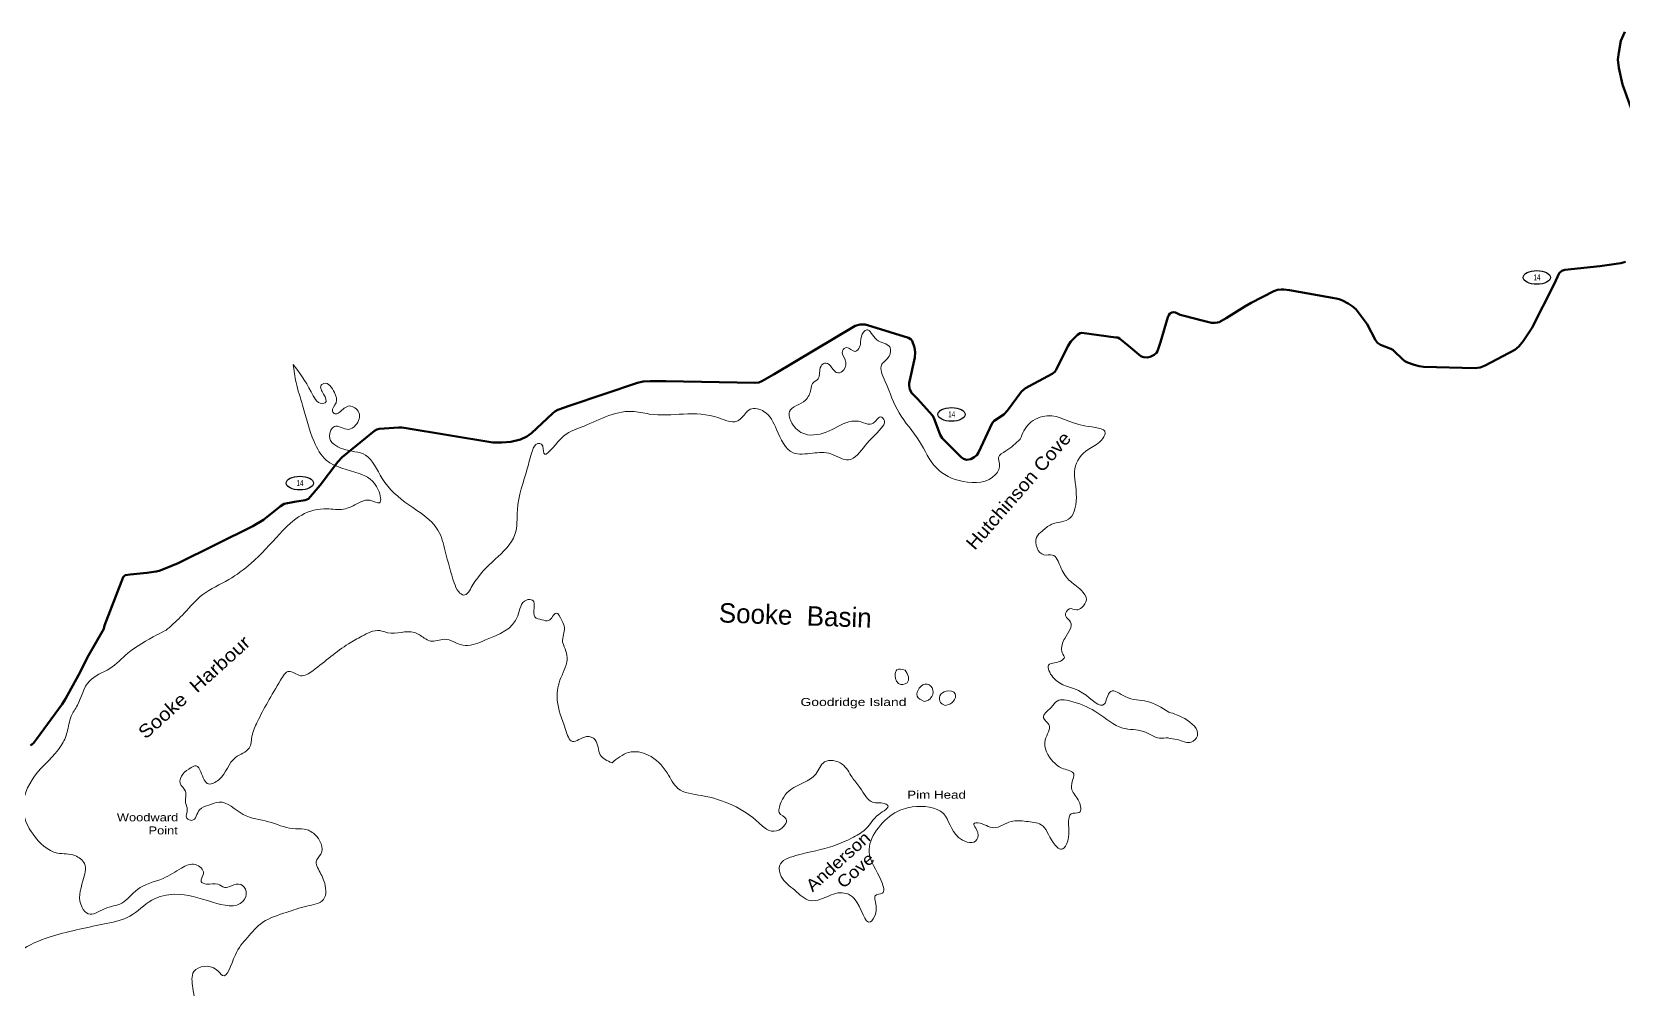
# Model space of a CAD drawing. Header units: feet. Extents: x -739708 to -488887, y 188754 to 379550.
# Drawn here: x -669105 to -633011, y 323279 to 344987 of the extents above; entities that cross this region are included whole.
import ezdxf
from ezdxf.enums import TextEntityAlignment as Align

# ---------------------------------------------------------------- set-up
doc = ezdxf.new("R2010")
doc.units = ezdxf.units.FT
doc.header["$LTSCALE"] = 73
for name, color, linetype, lineweight in [('17', 7, 'Continuous', 25), ('23', 7, 'Continuous', 70), ('39', 7, 'Continuous', 13), ('42', 7, 'Continuous', 25)]:
    doc.layers.add(name, color=color, linetype=linetype, lineweight=lineweight)
doc.layers.add('41', color=7, linetype='Continuous')

msp = doc.modelspace()

# ---------------------------------------------------------------- linework, layer by layer
at = {"layer": '17'}
for centre in [(-634969.02, 339417.55), (-648244.01, 336311.96), (-663026.76, 334754.67)]:
    msp.add_ellipse(centre, major_axis=(309.24, -1), ratio=0.500121, dxfattribs=at)
at = {"layer": '23'}
for points in [[(-632972.06, 344986.79), (-633066.57, 344781.11), (-633108.4, 344517.95), (-633130.99, 344357.6), (-633112.59, 344173.47), (-633022.84, 343790.96), (-632331.08, 341869.46)], [(-632960.74, 339772.68), (-633066.57, 339740.45), (-633540.25, 339672.59), (-634333.72, 339590.21), (-634405.52, 339565.53), (-634460.74, 339517.19), (-634576.44, 339267.19), (-635086.27, 338267.67), (-635279.77, 337970.47), (-635376.39, 337850.78), (-635467.28, 337779.33), (-636144.8, 337418.07), (-636255.22, 337376.64), (-636368.95, 337362.31), (-637539.08, 337389.99), (-637640.19, 337406.55), (-637748.32, 337434.17), (-637902.46, 337489.41), (-637959.97, 337521.63), (-638015.5, 337561.43), (-638203.84, 337749.5), (-638238.35, 337774.82), (-638280.03, 337795.3), (-638512.12, 337889.9), (-638580.21, 337937.27), (-638624.85, 337996.93), (-638815.53, 338355.9), (-639069.48, 338690.67), (-639135.59, 338751.88), (-639248.32, 338827.84), (-639377.15, 338892.29), (-639453.07, 338922.21), (-639519.03, 338937.34), (-640575.77, 339129.36), (-640704.6, 339142.02), (-640769.57, 339143.96), (-640849.54, 339135.12), (-640934.67, 339106.34), (-641445.4, 338843.95), (-641594.76, 338758.85), (-642013.18, 338490.56), (-642174.7, 338406.64), (-642211.51, 338395.13), (-642268.07, 338387.01), (-642312.73, 338385.92), (-642347.24, 338390.52), (-642561.63, 338444.53), (-642968.4, 338547.04), (-643056.63, 338573.21)], [(-644234.52, 337866.3), (-643949.13, 337629.55), (-643916.89, 337616.87), (-643880.51, 337606.25), (-643808.67, 337603.05), (-643741.89, 337615.73), (-643652.15, 337660.05), (-643599.14, 337709.02), (-643571.5, 337749.34), (-643502.71, 337951.95), (-643338.95, 338513.58), (-643318.22, 338562.52), (-643290.59, 338597.07), (-643246.84, 338624.72), (-643210.22, 338628.75), (-643166.25, 338620.11), (-643056.63, 338573.21)], [(-667474.27, 331453.5), (-667456.16, 331526.32), (-667037.14, 332620.26), (-666985.3, 332663.13), (-666875.96, 332680.15), (-666496.04, 332719.34), (-666281.9, 332749.26), (-666217.42, 332763.08), (-666120.72, 332799.94), (-665784.42, 332939.19), (-664091.59, 333777.73), (-663850.38, 333919.52), (-663468.15, 334232.81), (-663382.1, 334284.56), (-663145.5, 334329.72), (-662906.32, 334366.43), (-662832.67, 334398.45), (-662565.12, 334704.51), (-662166.43, 335235.38), (-662063.57, 335340.87), (-661335.95, 335939.82), (-661278.39, 335968.62), (-661224.51, 335981.56), (-660783.33, 336013.54), (-660716.56, 336014.69), (-660660.11, 336010.72), (-658647.95, 335677.32), (-658441.6, 335671.45), (-658243.58, 335689.88), (-658017.92, 335745.16), (-657879.3, 335811.46), (-657769.25, 335883.38), (-657295.78, 336329.63), (-657239.65, 336380.97), (-657175.18, 336417.83), (-656896.25, 336514.5), (-655370.42, 337027.78), (-655236.4, 337055.94), (-655079.82, 337065.15), (-654721.73, 337063.43), (-652703.11, 337025.24), (-652616.06, 337037.51), (-652546.98, 337065.15), (-652269.58, 337226.19), (-650428.05, 338322.9), (-650318.08, 338352.89), (-650207.55, 338352.89), (-650049.78, 338305.73), (-649222.05, 338048.81), (-649162.18, 338014.25), (-649139.73, 337980.9), (-649088.5, 337827.66), (-649070.07, 337723.99), (-649080.75, 337599.79), (-649203.62, 337021.38), (-649203.62, 336968.39), (-649189.15, 336876.55), (-649148.36, 336793.32), (-649017.15, 336661.61), (-648678.63, 336284.21), (-648647.93, 336231.13), (-648503.63, 335851.12), (-648456.06, 335771), (-648024.7, 335339.72), (-647974.04, 335302.86), (-647902.92, 335285.65), (-647803.65, 335298.25), (-647729.96, 335339.72), (-647674.7, 335390.4), (-647630.1, 335448.12), (-647324.71, 336113.74), (-647277.81, 336165.73), (-647055.83, 336312.5), (-646974.72, 336397.09), (-646657.32, 336834.94), (-646569.46, 336903.9), (-645958.64, 337232.31), (-645901.71, 337277.09), (-645869.48, 337323.16), (-645608.39, 337857.14), (-645537.91, 337968.18), (-645390.54, 338115.61), (-645330.67, 338157.08), (-645290.38, 338162.03), (-644520.17, 338058.03), (-644476.42, 338052.26), (-644434.94, 338032.56), (-644234.52, 337866.3)], [(-667474.27, 331453.5), (-667821.44, 330847.89), (-668045.1, 330398.04), (-668339.04, 329862.95), (-668417.55, 329740.97), (-668998.68, 328945.33), (-669066.63, 328860.24), (-669134.09, 328807.21)]]:
    msp.add_lwpolyline(points, dxfattribs=at)
at = {"layer": '39'}
for points in [[(-663178.28, 337444.43), (-662771.07, 336827.42), (-662516.08, 336559.93), (-662448.43, 336575.24), (-662486.23, 336770.21), (-662540.67, 336974), (-662480.88, 337014.81), (-662241.41, 336806.75), (-662204.35, 336578.04), (-662284.47, 336377.36), (-662235.12, 336325.59), (-662133.46, 336356.99), (-661903.06, 336503.57), (-661687.54, 336355.13), (-661761.1, 336069.91), (-661923.11, 335972.39), (-662241.4, 336038.81), (-662355.53, 335822.04), (-662050.64, 335528.07), (-661540.39, 335389.7), (-661156.56, 334857.62), (-660555.36, 334261.45), (-659894.74, 333689.23), (-659728.47, 333212.81), (-659525.5, 332490.81), (-659420.6, 332285.86), (-659312.75, 332215.85), (-659114.7, 332422.25), (-658596.61, 333026.32), (-658146.72, 333589.77), (-658092.48, 334145.49), (-657870.14, 335077.07), (-657751.76, 335487.84), (-657630.32, 335653.81), (-657546.59, 335635), (-657492.15, 335431.21), (-657106.31, 335759.85), (-656646.25, 336019.27), (-655493.97, 336380.84), (-655099.81, 336321.1), (-653519.81, 336233.97), (-653117.6, 336157.17), (-652928.88, 336321.58), (-652808.74, 336428.51), (-652498.48, 336379.15), (-652212.99, 335967.49), (-651837.39, 335444.04), (-651400.07, 335433.94), (-650979.74, 335415.79), (-650578.83, 335279.95), (-650201.39, 335608.78), (-649839.49, 335997.05), (-649768.51, 336164.19), (-649850.58, 336258.91), (-649953.35, 336176.9), (-650089.94, 336087.23), (-650299.09, 336142.69), (-650509.16, 336155.98), (-651018.75, 335939.9), (-651575.67, 335868.38), (-651864.85, 336111.35), (-651918, 336374.18), (-651558.86, 336635.93), (-651435.77, 336877.82), (-651399.17, 337011.99), (-651270.62, 337118.73), (-651205.47, 337404.15), (-651094.47, 337477.53), (-650821.74, 337251.82), (-650685.52, 337324.62), (-650655.3, 337551.78), (-650718.15, 337755.76), (-650623.97, 337829.53), (-650432.39, 337740.72), (-650329.25, 337839.6), (-650290.25, 338083.43), (-650169.19, 338232.53), (-649946.91, 338007.99), (-649647.66, 337840.74), (-649660.69, 337630.07), (-649824.54, 337448.2), (-649748.93, 337058.26), (-649436.27, 336350.61), (-648970.92, 335698.51), (-648596.8, 335107.58), (-647981.1, 334789.56), (-647245.54, 334949.78), (-647156.08, 335192.44), (-647178.17, 335336.41), (-647015.05, 335484.55), (-646689.56, 335747.07)], [(-666066.66, 331414.57), (-665984.57, 331483.89), (-665649.37, 331805.26), (-665227.85, 332225.91), (-664639.8, 332566.76), (-664135.29, 332934.85), (-663481.16, 333603.29), (-662983.77, 334030.63), (-662408.55, 334169.24), (-662038.5, 334160.69), (-661690.36, 334304.55), (-661436.58, 334366.2), (-661219.03, 334310.54), (-661246.39, 334598.09), (-661684.18, 334971.08), (-662426.41, 335275.15), (-662703.3, 335695.05), (-662962.93, 336519.62), (-663111.45, 337037.82), (-663178.28, 337444.43)], [(-646689.56, 335747.07), (-646479.77, 336105.1), (-646072.02, 336281.33), (-645227.22, 336050.85), (-644759.57, 335888.14), (-644847.37, 335721.39), (-645146.34, 335517.33), (-645450.48, 335077.09), (-645447.06, 334849.16), (-645445.01, 334174.01), (-645550.55, 333965.47), (-645982.98, 333815.12), (-646188.15, 333667.96), (-646317.62, 333519.05), (-646149.5, 333126.98), (-645956.07, 333122.51), (-645776.59, 332865.2), (-645581.39, 332556.89), (-645300.43, 332322.55), (-645187.31, 332108.97), (-645292.11, 331934.17), (-645411.14, 331877.85), (-645570.38, 331906.84), (-645657.99, 331748.53), (-645543.39, 331602.42), (-645555.31, 331442.36), (-645677.67, 331234.21), (-645743, 330940.36), (-645679.54, 330807.33)], [(-657066.6, 331145.11), (-657066.76, 331148.53), (-657026.16, 331476.09), (-657081.73, 331637.34), (-657212.9, 331808.69), (-657385.01, 331635.64), (-657536.21, 331655.84), (-657694.94, 331718.31), (-657745.9, 332098.44), (-657889.03, 332101.61), (-658081.88, 331743.73), (-658818.37, 331199.76)], [(-674080.64, 325448.89), (-673950.39, 325388.14), (-673717.45, 325268.39), (-673462.2, 325389.07), (-672950.2, 325301.92), (-672254.84, 324722.23), (-671757.29, 324349.05), (-671185.47, 324302.68), (-670674.71, 324156.61), (-670041.56, 323822.54), (-669377.75, 324144.71), (-668714.11, 324458.46), (-668095.76, 324621.62), (-667494.96, 324751.48), (-666884.67, 324931.66), (-666379.94, 325299.47), (-665863.34, 325431.19), (-665007.91, 325252.21), (-664316.8, 325270.58), (-664244.66, 325496.38), (-664367.76, 325650.7), (-664578.96, 325621.7), (-664731.4, 325582.97), (-664889.77, 325662.27), (-665142.53, 325659.45), (-665267.59, 325721.18), (-665213.17, 325905.26), (-665394.32, 326102.99), (-665707.62, 326025.71), (-666125.32, 325790.73), (-666711.76, 325542.64), (-667063.7, 325230.4), (-667453.84, 325104.29), (-667826.95, 324986.23), (-667967.07, 325132.51), (-667945.89, 325738.44), (-667912.48, 326125.11), (-668127.66, 326306.75), (-668522.32, 326366.03), (-669077.74, 326791.02), (-669301.79, 327351.84), (-669041.49, 328112.49), (-668437.23, 328806.55), (-668304.55, 329106.8), (-668212.73, 329466.92), (-668072.7, 329716.48), (-667800, 330266.29), (-667339.14, 330550.85), (-666927.55, 330895.46), (-666270.21, 331310.41), (-666063.58, 331417.17)], [(-660204.66, 331240.29), (-660431.56, 331366.29), (-661029.7, 331362.7), (-661214.05, 331408.9), (-661621.31, 331281.28)], [(-661619.36, 331282.23), (-661919.43, 331112.91), (-662732.58, 330499.28), (-663012.91, 330387.58), (-663271.96, 330485.97), (-663461.45, 330288.04), (-663995.43, 329331.33), (-664111.62, 329013.87), (-664176.23, 328745.79), (-664483.94, 328533.64), (-664865.21, 328028.34), (-665094.67, 327932.36), (-665274.23, 328205.85), (-665380.84, 328342.97), (-665491.19, 328303.3), (-665679.61, 328155.88), (-665742.97, 327946.73), (-665620.4, 327767.15), (-665617.48, 327506), (-665578.57, 327353.54), (-665591.07, 327160.11), (-665474.26, 327106.99), (-665300.73, 327347.38), (-665087.94, 327452.15), (-664859.01, 327522.88), (-664309, 327241.18), (-663739.66, 327076.96), (-663186.98, 326921.54), (-662926.15, 326907.33), (-662692.71, 326792.67), (-662550.55, 326343.15), (-662655.31, 326168.61), (-662624.29, 326041.59), (-662479.12, 325735.17), (-662487.99, 325314.27), (-662870.23, 325162.72), (-663328.08, 325021.27), (-663863.48, 324797.32), (-664216.12, 324451.4), (-664494.23, 324044.89), (-664781.83, 323588.05), (-664922.13, 323725.91), (-665428.54, 323678.18), (-665453.18, 323308.15), (-665413.65, 322785.11), (-665653.92, 322175.62), (-665792.36, 322001.82), (-665899.42, 321717.84), (-666262.52, 321675.36), (-666158.39, 321420.39), (-665773.39, 321302.37), (-665666.16, 320794.66), (-665414.9, 320325.88), (-665153.98, 319915.84), (-664762.17, 319721.86), (-664634.19, 319398.99), (-664815.43, 319192.45), (-664897.59, 318891.08), (-664867.1, 318738.8), (-665087.43, 318676.31), (-665236.59, 318393.27), (-665460.64, 318153.99), (-665133.69, 318079.37), (-664665.12, 318330.07), (-664326.57, 318406.78), (-664041.9, 318324.68)], [(-658818.37, 331199.76), (-658877.31, 331171.82), (-659325.68, 331080.69), (-659750.04, 331212.75), (-660065, 331172.88), (-660206.28, 331241.44)], [(-655945.1, 328411.75), (-656210.8, 328594.5), (-656330.01, 328934.03), (-656522.24, 329005.67), (-656844.66, 328894.91), (-656998.96, 329167.83), (-657187.2, 329828.93), (-657127.11, 330282.39), (-656965.63, 330750.45), (-657066.6, 331145.11)], [(-645679.54, 330807.33), (-645737.41, 330737.39), (-646043, 330626.26), (-645947.64, 330354.64), (-645264.5, 329994.19), (-644781.31, 329739.24), (-644719.36, 329881.04), (-644631.97, 330030.7), (-644305.92, 329913.99), (-643811.29, 329801.96), (-643312.94, 329562.23)], [(-649296.84, 330513.09), (-649482.07, 330517.2), (-649526.83, 330391.86), (-649396.37, 330186.84), (-649226.21, 330267.29), (-649224.26, 330359.89), (-649296.84, 330513.09)], [(-648865.32, 329804.49), (-649022.81, 329925.89), (-648976.99, 330101.74), (-648798.05, 330198.84), (-648666.18, 330061.17), (-648720.59, 329877.09), (-648763.58, 329835.93), (-648865.32, 329804.49)], [(-648387.18, 329709.68), (-648495.22, 329779.45), (-648508.87, 329931.35), (-648363.43, 330037.61), (-648162.6, 329974.2), (-648199.82, 329806.59), (-648387.18, 329709.68)], [(-643330.31, 328981.67), (-643525.56, 328970.26), (-643893.01, 329121.58), (-644363.08, 329199.38), (-644928.7, 329540.38), (-645496.09, 329797.19), (-645849.53, 329813.45), (-645987.43, 329664.91), (-646160.79, 329432.93), (-646037.69, 329278.6), (-646120.73, 328935.14), (-645937.54, 328434.17), (-645704.98, 328277.42), (-645471.54, 328162.76), (-645508.94, 327986.73), (-645512.84, 327801.53), (-645350.12, 327528.41), (-645346.85, 327284.1), (-645532.78, 327254.53), (-645576.48, 327179.7), (-645584.63, 326792.46), (-645751.87, 326450.87), (-645942.33, 326606.68), (-646211.84, 327008.5), (-646555.63, 327083.49), (-646892.59, 327082.54), (-647283.08, 326939.6), (-647651.41, 327048.83), (-647727.36, 327042.09), (-647647.6, 326829.77), (-647702.19, 326637.27), (-648087.9, 326721.62), (-648430.35, 327259.8), (-649134.76, 327410.17), (-649533.49, 327275.83), (-650116.39, 326396.01), (-649827.64, 325707.42), (-649816.12, 325454.5), (-649977.34, 325399.12), (-649979.64, 325289.68), (-649969.36, 324977.83), (-650082.54, 324803.48), (-650450.43, 325333.8), (-650826.82, 325460.06), (-651217.31, 325317.11), (-651445.35, 325288.48), (-651802.61, 325523.8), (-652107.75, 325833.75), (-652144.7, 326078.81), (-651777.7, 326306.5), (-650913.76, 326531.59), (-650471.69, 326723.92), (-650172.58, 326927.84), (-649896.41, 327241.76), (-649689.91, 327447.74), (-649773.22, 327491.7), (-650025.45, 327514.13), (-650321.64, 327849.16), (-650501.91, 328088.97), (-650723.21, 328380.23), (-651126.46, 328431.28), (-651325.96, 328157.77), (-651889.28, 327808.11), (-652150.37, 327409.63), (-652153.03, 327283.36), (-651996.07, 327136.7), (-652161.36, 326887.71), (-652380.63, 326875.72), (-652612.83, 327049.31), (-653913.87, 327667.69), (-654449.53, 327831.17), (-654694.84, 328181.91), (-655124.33, 328587.27), (-655569.5, 328647.67), (-655765.28, 328550.94), (-655945.1, 328411.75)], [(-643314.65, 329563.22), (-642955.75, 329412.99), (-642669.39, 329026.89), (-642807.31, 328878.77), (-643072.82, 328924.04), (-643285.37, 328966.53), (-643339.25, 328980.11)]]:
    msp.add_spline(points, degree=3, dxfattribs=at)

# ---------------------------------------------------------------- texts
at = {"layer": '17', "width": 0.6}
for p in [(-634966.32, 339349.24), (-648241.31, 336243.65), (-663024.06, 334686.36)]:
    msp.add_text('14', height=140, dxfattribs=at).set_placement(p, align=Align.CENTER)
at = {"layer": '41'}
for s, height, rotation, width, p in [('Hutchinson Cove', 300.4, 49, 1.1, (-647718.01, 333216.44)), ('Sooke  Harbour', 300.4, 42, 1.15, (-666525.43, 328933.08)), ('Anderson', 273.1, 42, 1.15, (-651396.33, 325470.74)), ('Cove', 273.1, 42, 1.15, (-650696.35, 325545.22))]:
    msp.add_text(s, height=height, rotation=rotation, dxfattribs=dict(at, width=width)).set_placement(p)
msp.add_text('Sooke  Basin', height=439.9, rotation=358, dxfattribs=at).set_placement((-653528.31, 331596.93))
at = {"layer": '42'}
for s, width, p in [('Goodridge Island', 1.3, (-650469.11, 329700.12)), ('Pim Head', 1.25, (-648584.12, 327598.29)), ('Woodward', 1.2, (-666480.08, 327085.38)), ('Point', 1.2, (-666125.44, 326788.42))]:
    msp.add_text(s, height=181.5, dxfattribs=dict(at, width=width)).set_placement(p, align=Align.CENTER)

doc.saveas('drawing.dxf')
